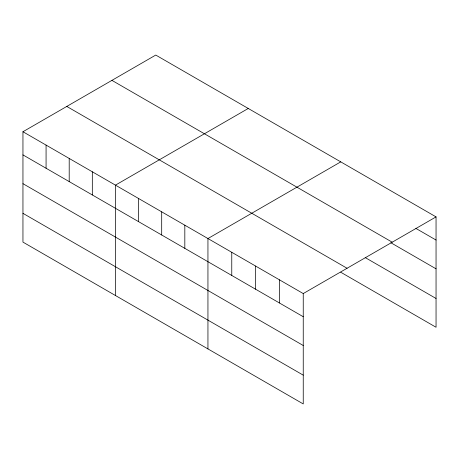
<?xml version="1.0" encoding="UTF-8"?>
<svg xmlns="http://www.w3.org/2000/svg" width="459" height="459" viewBox="0 0 459 459"><rect width="100%" height="100%" fill="white"/><g stroke="black" fill="none" stroke-linecap="round" stroke-linejoin="round"><path stroke-width="0.69" d="M22.95 131.739L303.244 293.565L303.244 403.937L22.95 242.111L22.95 131.739L155.756 55.063L436.05 216.889L436.05 327.261L340.75 272.239M248.256 108.467L115.444 185.143L115.444 295.51M340.75 161.872L207.944 238.548L207.944 348.915M303.244 293.565L436.05 216.889M415.888 228.41L436.05 240.046M111.933 80.371L392.221 242.191M390.844 242.725L436.05 268.825M365.186 257.568L436.05 298.482M66.779 106.436L347.067 268.263M22.95 154.895L303.244 316.721M22.95 183.675L303.244 345.501M22.95 213.326L303.244 375.152M279.416 279.812L279.416 302.969M255.594 266.054L255.594 289.21M231.766 252.301L231.766 275.457M184.822 225.197L184.822 248.348M161.694 211.846L161.694 235.002M138.572 198.495L138.572 221.651M92.322 171.792L92.322 194.949M69.2 158.441L69.2 181.598M46.072 145.09L46.072 168.246"/></g></svg>
